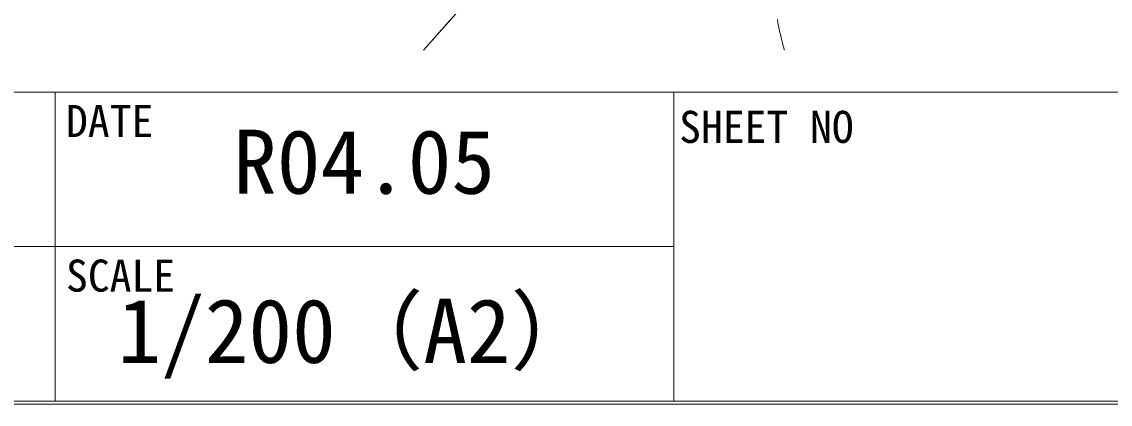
# Model space of a CAD drawing. Units: millimetres, scale not verified. Extents: x -56617 to 56645, y -39182 to 40051.
# Drawn here: x 31567 to 41517, y -39182 to -35683 of the extents above; entities that cross this region are included whole.
import ezdxf
from ezdxf.enums import TextEntityAlignment as Align

# ---------------------------------------------------------------- set-up
doc = ezdxf.new("R2010")
doc.units = ezdxf.units.MM
doc.header["$LTSCALE"] = 200
doc.linetypes.add('DASHED2', pattern=[3, 2, -1])
for name, color, linetype, lineweight in [('0-2_仕上', 4, 'Continuous', 9), ('0-8_寸法文字', 4, 'Continuous', 9), ('F-0_F-0ﾚｲﾔ', 7, 'Continuous', 18)]:
    doc.layers.add(name, color=color, linetype=linetype, lineweight=lineweight)
doc.layers.add('F-9_F-9ﾚｲﾔ', color=7, linetype='Continuous')
doc.styles.add('ＭＳ ゴシック', font='')
doc.styles.get('ＭＳ ゴシック').set_extended_font_data('MS Gothic')

msp = doc.modelspace()

# ---------------------------------------------------------------- linework, layer by layer
at = {"layer": '0-2_仕上', "linetype": 'DASHED2'}
msp.add_line((36673.1, -34334.7), (35239.6, -35941.6), dxfattribs=at)
at = {"layer": '0-2_仕上'}
msp.add_line((36673.1, -34334.7), (35239.6, -35941.6), dxfattribs=at)
at = {"layer": '0-8_寸法文字'}
for p, q in [((38473.9, -35662.1), (38479.4, -35691.6)), ((38479.4, -35691.6), (38485.2, -35721.4)), ((38485.2, -35721.4), (38491.4, -35751.5)), ((38491.4, -35751.5), (38497.9, -35782)), ((38497.9, -35782), (38504.8, -35812.9)), ((38504.8, -35812.9), (38512.1, -35844.1)), ((38512.1, -35844.1), (38519.9, -35875.7)), ((38519.9, -35875.7), (38528.2, -35907.8)), ((38528.2, -35907.8), (38532.1, -35922.6)), ((38532.1, -35922.6), (38535.8, -35937.1)), ((38535.8, -35937.1), (38536.9, -35941.6))]:
    msp.add_line(p, q, dxfattribs=at)
at = {"layer": 'F-0_F-0ﾚｲﾔ'}
for p, q in [((56616.6, -36325.7), (-56588.3, -36325.7)), ((31871.6, -36325.7), (31871.6, -39153.7)), ((37527.6, -36325.7), (37527.6, -39153.7)), ((37527.6, -37739.7), (-5811.5, -37739.7)), ((-56616.6, -39181.9), (56644.8, -39181.9)), ((-56588.3, -39153.7), (56616.6, -39153.7))]:
    msp.add_line(p, q, dxfattribs=at)

# ---------------------------------------------------------------- texts
at = {"layer": 'F-0_F-0ﾚｲﾔ', "style": 'ＭＳ ゴシック'}
for s, height, p in [('DATE', 293.3, (31971.6, -36825.7)), ('SHEET NO', 293.3, (37576, -36879.2)), ('SCALE', 293.3, (31971.6, -38239.7)), ('1/200（A2）', 586.5, (32442.3, -38979.8))]:
    msp.add_text(s, height=height, dxfattribs=at).set_placement(p, align=Align.BOTTOM_LEFT)
at = {"layer": 'F-9_F-9ﾚｲﾔ', "style": 'ＭＳ ゴシック'}
msp.add_text('R04.05', height=586.5, dxfattribs=at).set_placement((33499.6, -37432.7), align=Align.BOTTOM_LEFT)

doc.saveas('drawing.dxf')
